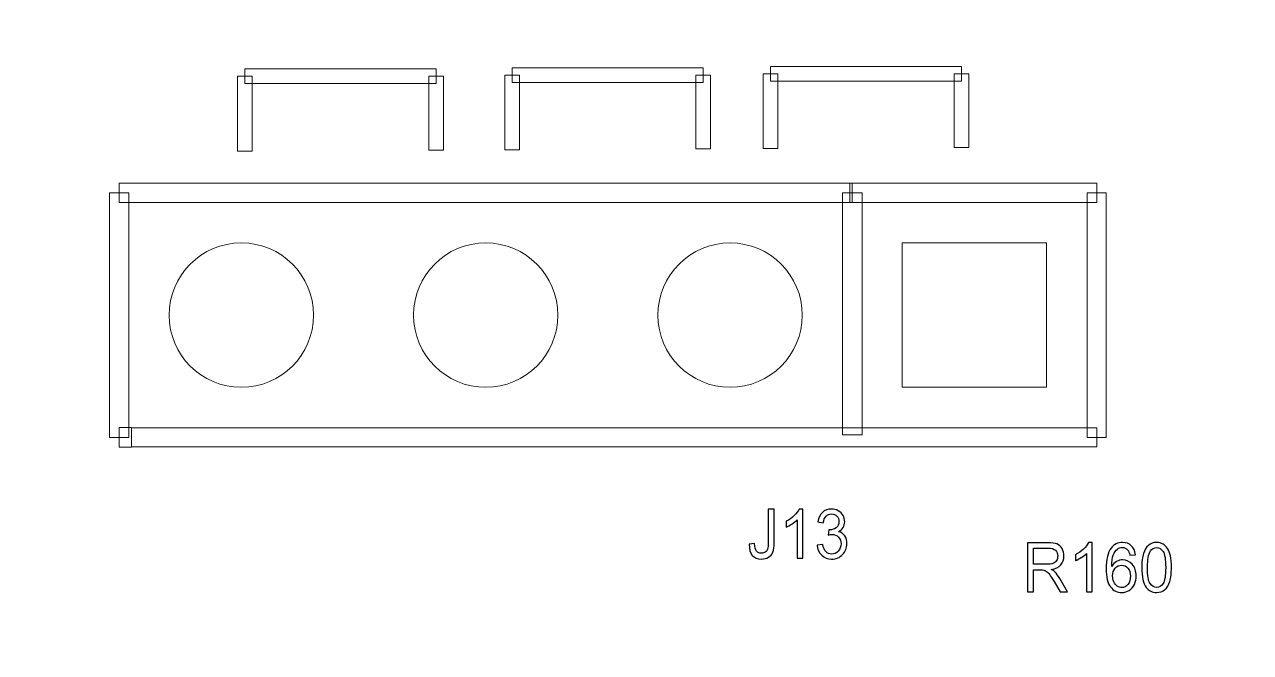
# Model space of a CAD drawing. Header units: millimetres. Extents: x -86 to 67, y -55 to 52.
# Drawn here: x -27.6 to -14.86, y 6.68 to 13.2 of the extents above; entities that cross this region are included whole.
import ezdxf

# ---------------------------------------------------------------- set-up
doc = ezdxf.new("R2010")
doc.units = ezdxf.units.MM
doc.header["$MEASUREMENT"] = 0
for name, color, linetype in [('BG_OUTLINE', 7, 'Continuous'), ('BG_SILKSCREEN_TOP', 7, 'Continuous'), ('PG_SILKSCREEN_TOP', 7, 'Continuous'), ('PIN_TOP', 7, 'Continuous'), ('RD_SILKSCREEN_TOP', 7, 'Continuous')]:
    doc.layers.add(name, color=color, linetype=linetype)

msp = doc.modelspace()

# ---------------------------------------------------------------- linework, layer by layer
at = {"layer": 'BG_OUTLINE', "color": 3, "lineweight": 9}
msp.add_open_spline([(-60.0926, 34.7331), (-60.0926, 34.7331), (63.7724, 34.7331), (63.7724, 34.7331), (63.7724, 34.7331), (64.585, 34.7336), (65.3646, 34.4113), (65.9396, 33.837), (65.9396, 33.837), (66.5146, 33.2627), (66.8379, 32.4797), (66.8384, 31.667), (66.8384, 31.667), (66.8384, 31.667), (66.8412, -52.28), (66.8412, -52.28), (66.8412, -52.28), (66.8412, -52.28), (66.8384, -52.1933), (66.8384, -52.1933), (66.8384, -52.1933), (66.8389, -53.006), (66.5166, -53.7856), (65.9424, -54.3606), (65.9424, -54.3606), (65.3681, -54.9356), (64.585, -55.2589), (63.7724, -55.2594), (63.7724, -55.2594), (63.7724, -55.2594), (-60.1869, -55.2594), (-60.1869, -55.2594), (-60.1869, -55.2594), (-60.1869, -55.2594), (-60.0853, -55.2518), (-60.0853, -55.2518), (-60.0853, -55.2518), (-60.8979, -55.2523), (-61.6775, -54.9299), (-62.2525, -54.3557), (-62.2525, -54.3557), (-62.8275, -53.7814), (-63.1508, -52.9984), (-63.1513, -52.1857), (-63.1513, -52.1857), (-63.1513, -52.1857), (-63.1587, 31.667), (-63.1587, 31.667), (-63.1587, 31.667), (-63.1592, 32.4797), (-62.8369, 33.2593), (-62.2626, 33.8343), (-62.2626, 33.8343), (-61.6883, 34.4093), (-60.9053, 34.7326), (-60.0926, 34.7331)], degree=3, knots=[0, 0, 0, 0, 0.0714286, 0.0714286, 0.0714286, 0.0714286, 0.1428571, 0.1428571, 0.1428571, 0.1428571, 0.2142857, 0.2142857, 0.2142857, 0.2142857, 0.2857143, 0.2857143, 0.2857143, 0.2857143, 0.3571429, 0.3571429, 0.3571429, 0.3571429, 0.4285714, 0.4285714, 0.4285714, 0.4285714, 0.5, 0.5, 0.5, 0.5, 0.5714286, 0.5714286, 0.5714286, 0.5714286, 0.6428571, 0.6428571, 0.6428571, 0.6428571, 0.7142857, 0.7142857, 0.7142857, 0.7142857, 0.7857143, 0.7857143, 0.7857143, 0.7857143, 0.8571429, 0.8571429, 0.8571429, 0.8571429, 0.9285714, 0.9285714, 0.9285714, 0.9285714, 1, 1, 1, 1], dxfattribs=at)
at = {"layer": 'BG_SILKSCREEN_TOP', "color": 2, "lineweight": 9}
for points in [[(-22.5314, 12.5993), (-22.5314, 12.5993), (-22.5314, 12.7517), (-22.5314, 12.7517), (-22.5314, 12.7517), (-22.5314, 12.7517), (-20.5451, 12.7517), (-20.5451, 12.7517), (-20.5451, 12.7517), (-20.5451, 12.7517), (-20.5451, 12.5993), (-20.5451, 12.5993), (-20.5451, 12.5993), (-20.5451, 12.5993), (-22.5314, 12.5993), (-22.5314, 12.5993)], [(-19.8466, 12.612), (-19.8466, 12.612), (-19.8466, 12.7644), (-19.8466, 12.7644), (-19.8466, 12.7644), (-19.8466, 12.7644), (-17.8603, 12.7644), (-17.8603, 12.7644), (-17.8603, 12.7644), (-17.8603, 12.7644), (-17.8603, 12.612), (-17.8603, 12.612), (-17.8603, 12.612), (-17.8603, 12.612), (-19.8466, 12.612), (-19.8466, 12.612)], [(-25.2314, 11.8855), (-25.2314, 11.8855), (-25.3838, 11.8855), (-25.3838, 11.8855), (-25.3838, 11.8855), (-25.3838, 11.8855), (-25.3838, 12.6628), (-25.3838, 12.6628), (-25.3838, 12.6628), (-25.3838, 12.6628), (-25.2314, 12.6628), (-25.2314, 12.6628), (-25.2314, 12.6628), (-25.2314, 12.6628), (-25.2314, 11.8855), (-25.2314, 11.8855)], [(-25.3076, 12.5866), (-25.3076, 12.5866), (-25.3076, 12.739), (-25.3076, 12.739), (-25.3076, 12.739), (-25.3076, 12.739), (-23.3213, 12.739), (-23.3213, 12.739), (-23.3213, 12.739), (-23.3213, 12.739), (-23.3213, 12.5866), (-23.3213, 12.5866), (-23.3213, 12.5866), (-23.3213, 12.5866), (-25.3076, 12.5866), (-25.3076, 12.5866)], [(-23.3975, 12.6628), (-23.3975, 12.6628), (-23.2451, 12.6628), (-23.2451, 12.6628), (-23.2451, 12.6628), (-23.2451, 12.6628), (-23.2451, 11.8957), (-23.2451, 11.8957), (-23.2451, 11.8957), (-23.2451, 11.8957), (-23.3975, 11.8957), (-23.3975, 11.8957), (-23.3975, 11.8957), (-23.3975, 11.8957), (-23.3975, 12.6628), (-23.3975, 12.6628)], [(-22.4552, 11.8982), (-22.4552, 11.8982), (-22.6076, 11.8982), (-22.6076, 11.8982), (-22.6076, 11.8982), (-22.6076, 11.8982), (-22.6076, 12.6755), (-22.6076, 12.6755), (-22.6076, 12.6755), (-22.6076, 12.6755), (-22.4552, 12.6755), (-22.4552, 12.6755), (-22.4552, 12.6755), (-22.4552, 12.6755), (-22.4552, 11.8982), (-22.4552, 11.8982)], [(-20.6213, 12.6755), (-20.6213, 12.6755), (-20.4689, 12.6755), (-20.4689, 12.6755), (-20.4689, 12.6755), (-20.4689, 12.6755), (-20.4689, 11.9084), (-20.4689, 11.9084), (-20.4689, 11.9084), (-20.4689, 11.9084), (-20.6213, 11.9084), (-20.6213, 11.9084), (-20.6213, 11.9084), (-20.6213, 11.9084), (-20.6213, 12.6755), (-20.6213, 12.6755)], [(-19.7704, 11.9109), (-19.7704, 11.9109), (-19.9228, 11.9109), (-19.9228, 11.9109), (-19.9228, 11.9109), (-19.9228, 11.9109), (-19.9228, 12.6882), (-19.9228, 12.6882), (-19.9228, 12.6882), (-19.9228, 12.6882), (-19.7704, 12.6882), (-19.7704, 12.6882), (-19.7704, 12.6882), (-19.7704, 12.6882), (-19.7704, 11.9109), (-19.7704, 11.9109)], [(-17.9365, 12.6882), (-17.9365, 12.6882), (-17.7841, 12.6882), (-17.7841, 12.6882), (-17.7841, 12.6882), (-17.7841, 12.6882), (-17.7841, 11.9211), (-17.7841, 11.9211), (-17.7841, 11.9211), (-17.7841, 11.9211), (-17.9365, 11.9211), (-17.9365, 11.9211), (-17.9365, 11.9211), (-17.9365, 11.9211), (-17.9365, 12.6882), (-17.9365, 12.6882)]]:
    msp.add_open_spline(points, degree=3, knots=[0, 0, 0, 0, 0.25, 0.25, 0.25, 0.25, 0.5, 0.5, 0.5, 0.5, 0.75, 0.75, 0.75, 0.75, 1, 1, 1, 1], dxfattribs=at)
at = {"layer": 'PG_SILKSCREEN_TOP', "color": 6, "lineweight": 9}
for points in [[(-26.6149, 11.3512), (-26.6149, 11.3512), (-26.6149, 11.5511), (-26.6149, 11.5511), (-26.6149, 11.5511), (-26.6149, 11.5511), (-16.4549, 11.5511), (-16.4549, 11.5511), (-16.4549, 11.5511), (-16.4549, 11.5511), (-16.4549, 11.3512), (-16.4549, 11.3512), (-16.4549, 11.3512), (-16.4549, 11.3512), (-26.6149, 11.3512), (-26.6149, 11.3512)], [(-19.0203, 11.3496), (-19.0203, 11.3496), (-19.0203, 11.5528), (-19.0203, 11.5528), (-19.0203, 11.5528), (-19.0203, 11.5528), (-18.9949, 11.5528), (-18.9949, 11.5528), (-18.9949, 11.5528), (-18.9949, 11.5528), (-18.9949, 11.3496), (-18.9949, 11.3496), (-18.9949, 11.3496), (-18.9949, 11.3496), (-19.0203, 11.3496), (-19.0203, 11.3496)], [(-26.5133, 8.9112), (-26.5133, 8.9112), (-26.7165, 8.9112), (-26.7165, 8.9112), (-26.7165, 8.9112), (-26.7165, 8.9112), (-26.7165, 11.4512), (-26.7165, 11.4512), (-26.7165, 11.4512), (-26.7165, 11.4512), (-26.5133, 11.4512), (-26.5133, 11.4512), (-26.5133, 11.4512), (-26.5133, 11.4512), (-26.5133, 8.9112), (-26.5133, 8.9112)], [(-19.0965, 11.4512), (-19.0965, 11.4512), (-18.8933, 11.4512), (-18.8933, 11.4512), (-18.8933, 11.4512), (-18.8933, 11.4512), (-18.8933, 8.9366), (-18.8933, 8.9366), (-18.8933, 8.9366), (-18.8933, 8.9366), (-19.0965, 8.9366), (-19.0965, 8.9366), (-19.0965, 8.9366), (-19.0965, 8.9366), (-19.0965, 11.4512), (-19.0965, 11.4512)], [(-16.5549, 11.4512), (-16.5549, 11.4512), (-16.355, 11.4512), (-16.355, 11.4512), (-16.355, 11.4512), (-16.355, 11.4512), (-16.355, 8.9112), (-16.355, 8.9112), (-16.355, 8.9112), (-16.355, 8.9112), (-16.5549, 8.9112), (-16.5549, 8.9112), (-16.5549, 8.9112), (-16.5549, 8.9112), (-16.5549, 11.4512), (-16.5549, 11.4512)], [(-26.4879, 9.0128), (-26.4879, 9.0128), (-26.4879, 8.8096), (-26.4879, 8.8096), (-26.4879, 8.8096), (-26.4879, 8.8096), (-26.6149, 8.8096), (-26.6149, 8.8096), (-26.6149, 8.8096), (-26.6149, 8.8096), (-26.6149, 9.0128), (-26.6149, 9.0128), (-26.6149, 9.0128), (-26.6149, 9.0128), (-26.4879, 9.0128), (-26.4879, 9.0128)], [(-16.4549, 9.0111), (-16.4549, 9.0111), (-16.4549, 8.8112), (-16.4549, 8.8112), (-16.4549, 8.8112), (-16.4549, 8.8112), (-26.4879, 8.8112), (-26.4879, 8.8112), (-26.4879, 8.8112), (-26.4879, 8.8112), (-26.4879, 9.0111), (-26.4879, 9.0111), (-26.4879, 9.0111), (-26.4879, 9.0111), (-16.4549, 9.0111), (-16.4549, 9.0111)]]:
    msp.add_open_spline(points, degree=3, knots=[0, 0, 0, 0, 0.25, 0.25, 0.25, 0.25, 0.5, 0.5, 0.5, 0.5, 0.75, 0.75, 0.75, 0.75, 1, 1, 1, 1], dxfattribs=at)
at = {"layer": 'PIN_TOP', "lineweight": 9}
for points in [[(-24.5949, 10.1812), (-24.5949, 10.5954), (-24.9307, 10.9313), (-25.3449, 10.9313), (-25.3449, 10.9313), (-25.7592, 10.9313), (-26.095, 10.5954), (-26.095, 10.1812), (-26.095, 10.1812), (-26.095, 9.7669), (-25.7592, 9.4311), (-25.3449, 9.4311), (-25.3449, 9.4311), (-24.9307, 9.4311), (-24.5949, 9.7669), (-24.5949, 10.1812)], [(-22.0549, 10.1812), (-22.0549, 10.5954), (-22.3907, 10.9313), (-22.8049, 10.9313), (-22.8049, 10.9313), (-23.2192, 10.9313), (-23.555, 10.5954), (-23.555, 10.1812), (-23.555, 10.1812), (-23.555, 9.7669), (-23.2192, 9.4311), (-22.8049, 9.4311), (-22.8049, 9.4311), (-22.3907, 9.4311), (-22.0549, 9.7669), (-22.0549, 10.1812)], [(-19.5149, 10.1812), (-19.5149, 10.5954), (-19.8507, 10.9313), (-20.2649, 10.9313), (-20.2649, 10.9313), (-20.6792, 10.9313), (-21.015, 10.5954), (-21.015, 10.1812), (-21.015, 10.1812), (-21.015, 9.7669), (-20.6792, 9.4311), (-20.2649, 9.4311), (-20.2649, 9.4311), (-19.8507, 9.4311), (-19.5149, 9.7669), (-19.5149, 10.1812)], [(-16.9749, 10.9313), (-16.9749, 10.9313), (-16.9749, 9.4311), (-16.9749, 9.4311), (-16.9749, 9.4311), (-16.9749, 9.4311), (-18.475, 9.4311), (-18.475, 9.4311), (-18.475, 9.4311), (-18.475, 9.4311), (-18.475, 10.9313), (-18.475, 10.9313), (-18.475, 10.9313), (-18.475, 10.9313), (-16.9749, 10.9313), (-16.9749, 10.9313)]]:
    msp.add_open_spline(points, degree=3, knots=[0, 0, 0, 0, 0.25, 0.25, 0.25, 0.25, 0.5, 0.5, 0.5, 0.5, 0.75, 0.75, 0.75, 0.75, 1, 1, 1, 1], dxfattribs=at)
at = {"layer": 'RD_SILKSCREEN_TOP', "color": 8}
for points, knots in [([(-20.0664, 7.7999), (-20.0664, 7.7999), (-20.0099, 7.8082), (-20.0099, 7.8082), (-20.0099, 7.8082), (-20.0084, 7.7693), (-20.0016, 7.7426), (-19.9897, 7.7283), (-19.9897, 7.7283), (-19.9775, 7.714), (-19.9609, 7.7068), (-19.9397, 7.7068), (-19.9397, 7.7068), (-19.9239, 7.7068), (-19.9104, 7.7106), (-19.899, 7.7185), (-19.899, 7.7185), (-19.8876, 7.7262), (-19.8798, 7.7367), (-19.8755, 7.75), (-19.8755, 7.75), (-19.8712, 7.7634), (-19.869, 7.7846), (-19.869, 7.8138), (-19.869, 7.8138), (-19.869, 7.8138), (-19.869, 8.1645), (-19.869, 8.1645), (-19.869, 8.1645), (-19.869, 8.1645), (-19.8065, 8.1645), (-19.8065, 8.1645), (-19.8065, 8.1645), (-19.8065, 8.1645), (-19.8065, 7.8176), (-19.8065, 7.8176), (-19.8065, 7.8176), (-19.8065, 7.775), (-19.8112, 7.7419), (-19.8208, 7.7186), (-19.8208, 7.7186), (-19.8304, 7.6952), (-19.8456, 7.6774), (-19.8663, 7.6651), (-19.8663, 7.6651), (-19.8871, 7.6529), (-19.9114, 7.6467), (-19.9393, 7.6467), (-19.9393, 7.6467), (-19.9808, 7.6467), (-20.0125, 7.6595), (-20.0347, 7.6853), (-20.0347, 7.6853), (-20.0567, 7.711), (-20.0672, 7.7492), (-20.0664, 7.7999)], [0, 0, 0, 0, 0.0714286, 0.0714286, 0.0714286, 0.0714286, 0.1428571, 0.1428571, 0.1428571, 0.1428571, 0.2142857, 0.2142857, 0.2142857, 0.2142857, 0.2857143, 0.2857143, 0.2857143, 0.2857143, 0.3571429, 0.3571429, 0.3571429, 0.3571429, 0.4285714, 0.4285714, 0.4285714, 0.4285714, 0.5, 0.5, 0.5, 0.5, 0.5714286, 0.5714286, 0.5714286, 0.5714286, 0.6428571, 0.6428571, 0.6428571, 0.6428571, 0.7142857, 0.7142857, 0.7142857, 0.7142857, 0.7857143, 0.7857143, 0.7857143, 0.7857143, 0.8571429, 0.8571429, 0.8571429, 0.8571429, 0.9285714, 0.9285714, 0.9285714, 0.9285714, 1, 1, 1, 1]), ([(-19.5092, 7.6554), (-19.5092, 7.6554), (-19.5672, 7.6554), (-19.5672, 7.6554), (-19.5672, 7.6554), (-19.5672, 7.6554), (-19.5672, 8.0537), (-19.5672, 8.0537), (-19.5672, 8.0537), (-19.5812, 8.0393), (-19.5995, 8.025), (-19.6221, 8.0106), (-19.6221, 8.0106), (-19.6449, 7.9963), (-19.6653, 7.9855), (-19.6833, 7.9784), (-19.6833, 7.9784), (-19.6833, 7.9784), (-19.6833, 8.0387), (-19.6833, 8.0387), (-19.6833, 8.0387), (-19.6508, 8.0552), (-19.6224, 8.0751), (-19.5982, 8.0985), (-19.5982, 8.0985), (-19.5739, 8.1219), (-19.5567, 8.1446), (-19.5466, 8.1666), (-19.5466, 8.1666), (-19.5466, 8.1666), (-19.5092, 8.1666), (-19.5092, 8.1666), (-19.5092, 8.1666), (-19.5092, 8.1666), (-19.5092, 7.6554), (-19.5092, 7.6554)], [0, 0, 0, 0, 0.1111111, 0.1111111, 0.1111111, 0.1111111, 0.2222222, 0.2222222, 0.2222222, 0.2222222, 0.3333333, 0.3333333, 0.3333333, 0.3333333, 0.4444444, 0.4444444, 0.4444444, 0.4444444, 0.5555556, 0.5555556, 0.5555556, 0.5555556, 0.6666667, 0.6666667, 0.6666667, 0.6666667, 0.7777778, 0.7777778, 0.7777778, 0.7777778, 0.8888889, 0.8888889, 0.8888889, 0.8888889, 1, 1, 1, 1]), ([(-19.3602, 7.7898), (-19.3602, 7.7898), (-19.3023, 7.7981), (-19.3023, 7.7981), (-19.3023, 7.7981), (-19.2955, 7.7627), (-19.2842, 7.7372), (-19.2682, 7.7215), (-19.2682, 7.7215), (-19.2522, 7.7059), (-19.2327, 7.6981), (-19.2097, 7.6981), (-19.2097, 7.6981), (-19.1824, 7.6981), (-19.1593, 7.7083), (-19.1404, 7.7287), (-19.1404, 7.7287), (-19.1218, 7.749), (-19.1123, 7.7743), (-19.1123, 7.8044), (-19.1123, 7.8044), (-19.1123, 7.8331), (-19.1209, 7.8568), (-19.1384, 7.8754), (-19.1384, 7.8754), (-19.1559, 7.894), (-19.178, 7.9034), (-19.2049, 7.9034), (-19.2049, 7.9034), (-19.2158, 7.9034), (-19.2295, 7.901), (-19.2458, 7.8964), (-19.2458, 7.8964), (-19.2458, 7.8964), (-19.2393, 7.9513), (-19.2393, 7.9513), (-19.2393, 7.9513), (-19.2354, 7.9508), (-19.2324, 7.9505), (-19.23, 7.9505), (-19.23, 7.9505), (-19.2053, 7.9505), (-19.1831, 7.9575), (-19.1633, 7.9714), (-19.1633, 7.9714), (-19.1434, 7.9853), (-19.1336, 8.0067), (-19.1336, 8.0357), (-19.1336, 8.0357), (-19.1336, 8.0585), (-19.1408, 8.0776), (-19.1552, 8.0926), (-19.1552, 8.0926), (-19.1696, 8.1076), (-19.1883, 8.1152), (-19.211, 8.1152), (-19.211, 8.1152), (-19.2336, 8.1152), (-19.2524, 8.1075), (-19.2674, 8.0923), (-19.2674, 8.0923), (-19.2824, 8.077), (-19.2922, 8.054), (-19.2964, 8.0234), (-19.2964, 8.0234), (-19.2964, 8.0234), (-19.3544, 8.0346), (-19.3544, 8.0346), (-19.3544, 8.0346), (-19.3474, 8.0765), (-19.3312, 8.109), (-19.3061, 8.132), (-19.3061, 8.132), (-19.2809, 8.155), (-19.2496, 8.1666), (-19.2122, 8.1666), (-19.2122, 8.1666), (-19.1865, 8.1666), (-19.1627, 8.1606), (-19.141, 8.1487), (-19.141, 8.1487), (-19.1194, 8.1368), (-19.1027, 8.1205), (-19.0911, 8.0999), (-19.0911, 8.0999), (-19.0797, 8.0793), (-19.0739, 8.0575), (-19.0739, 8.0342), (-19.0739, 8.0342), (-19.0739, 8.0123), (-19.0793, 7.9923), (-19.0904, 7.9741), (-19.0904, 7.9741), (-19.1014, 7.9561), (-19.1176, 7.9418), (-19.1391, 7.9311), (-19.1391, 7.9311), (-19.1111, 7.9242), (-19.0894, 7.9098), (-19.0739, 7.8878), (-19.0739, 7.8878), (-19.0585, 7.866), (-19.0507, 7.8387), (-19.0507, 7.8058), (-19.0507, 7.8058), (-19.0507, 7.7614), (-19.0657, 7.7237), (-19.0959, 7.6927), (-19.0959, 7.6927), (-19.126, 7.6618), (-19.164, 7.6464), (-19.21, 7.6464), (-19.21, 7.6464), (-19.2515, 7.6464), (-19.286, 7.6597), (-19.3133, 7.6863), (-19.3133, 7.6863), (-19.3407, 7.7129), (-19.3564, 7.7474), (-19.3602, 7.7898)], [0, 0, 0, 0, 0.0333333, 0.0333333, 0.0333333, 0.0333333, 0.0666667, 0.0666667, 0.0666667, 0.0666667, 0.1, 0.1, 0.1, 0.1, 0.1333333, 0.1333333, 0.1333333, 0.1333333, 0.1666667, 0.1666667, 0.1666667, 0.1666667, 0.2, 0.2, 0.2, 0.2, 0.2333333, 0.2333333, 0.2333333, 0.2333333, 0.2666667, 0.2666667, 0.2666667, 0.2666667, 0.3, 0.3, 0.3, 0.3, 0.3333333, 0.3333333, 0.3333333, 0.3333333, 0.3666667, 0.3666667, 0.3666667, 0.3666667, 0.4, 0.4, 0.4, 0.4, 0.4333333, 0.4333333, 0.4333333, 0.4333333, 0.4666667, 0.4666667, 0.4666667, 0.4666667, 0.5, 0.5, 0.5, 0.5, 0.5333333, 0.5333333, 0.5333333, 0.5333333, 0.5666667, 0.5666667, 0.5666667, 0.5666667, 0.6, 0.6, 0.6, 0.6, 0.6333333, 0.6333333, 0.6333333, 0.6333333, 0.6666667, 0.6666667, 0.6666667, 0.6666667, 0.7, 0.7, 0.7, 0.7, 0.7333333, 0.7333333, 0.7333333, 0.7333333, 0.7666667, 0.7666667, 0.7666667, 0.7666667, 0.8, 0.8, 0.8, 0.8, 0.8333333, 0.8333333, 0.8333333, 0.8333333, 0.8666667, 0.8666667, 0.8666667, 0.8666667, 0.9, 0.9, 0.9, 0.9, 0.9333333, 0.9333333, 0.9333333, 0.9333333, 0.9666667, 0.9666667, 0.9666667, 0.9666667, 1, 1, 1, 1]), ([(-17.1734, 7.3077), (-17.1734, 7.3077), (-17.1734, 7.8168), (-17.1734, 7.8168), (-17.1734, 7.8168), (-17.1734, 7.8168), (-16.9638, 7.8168), (-16.9638, 7.8168), (-16.9638, 7.8168), (-16.9217, 7.8168), (-16.8896, 7.8122), (-16.8677, 7.8031), (-16.8677, 7.8031), (-16.8458, 7.7939), (-16.8283, 7.7778), (-16.8151, 7.7547), (-16.8151, 7.7547), (-16.802, 7.7315), (-16.7955, 7.7059), (-16.7955, 7.6779), (-16.7955, 7.6779), (-16.7955, 7.6417), (-16.8062, 7.6114), (-16.8281, 7.5866), (-16.8281, 7.5866), (-16.8498, 7.5618), (-16.8833, 7.5461), (-16.9287, 7.5393), (-16.9287, 7.5393), (-16.9121, 7.5308), (-16.8995, 7.5224), (-16.8909, 7.5139), (-16.8909, 7.5139), (-16.8726, 7.4959), (-16.8554, 7.4733), (-16.8389, 7.4463), (-16.8389, 7.4463), (-16.8389, 7.4463), (-16.7567, 7.3077), (-16.7567, 7.3077), (-16.7567, 7.3077), (-16.7567, 7.3077), (-16.8355, 7.3077), (-16.8355, 7.3077), (-16.8355, 7.3077), (-16.8355, 7.3077), (-16.898, 7.4137), (-16.898, 7.4137), (-16.898, 7.4137), (-16.9163, 7.4441), (-16.9313, 7.4676), (-16.9432, 7.4837), (-16.9432, 7.4837), (-16.955, 7.5), (-16.9656, 7.5113), (-16.9749, 7.5177), (-16.9749, 7.5177), (-16.9842, 7.5243), (-16.9937, 7.5288), (-17.0034, 7.5314), (-17.0034, 7.5314), (-17.0105, 7.5329), (-17.0221, 7.5337), (-17.0383, 7.5337), (-17.0383, 7.5337), (-17.0383, 7.5337), (-17.1108, 7.5337), (-17.1108, 7.5337), (-17.1108, 7.5337), (-17.1108, 7.5337), (-17.1108, 7.3077), (-17.1108, 7.3077), (-17.1108, 7.3077), (-17.1108, 7.3077), (-17.1734, 7.3077), (-17.1734, 7.3077)], [0, 0, 0, 0, 0.0526316, 0.0526316, 0.0526316, 0.0526316, 0.1052632, 0.1052632, 0.1052632, 0.1052632, 0.1578947, 0.1578947, 0.1578947, 0.1578947, 0.2105263, 0.2105263, 0.2105263, 0.2105263, 0.2631579, 0.2631579, 0.2631579, 0.2631579, 0.3157895, 0.3157895, 0.3157895, 0.3157895, 0.3684211, 0.3684211, 0.3684211, 0.3684211, 0.4210526, 0.4210526, 0.4210526, 0.4210526, 0.4736842, 0.4736842, 0.4736842, 0.4736842, 0.5263158, 0.5263158, 0.5263158, 0.5263158, 0.5789474, 0.5789474, 0.5789474, 0.5789474, 0.6315789, 0.6315789, 0.6315789, 0.6315789, 0.6842105, 0.6842105, 0.6842105, 0.6842105, 0.7368421, 0.7368421, 0.7368421, 0.7368421, 0.7894737, 0.7894737, 0.7894737, 0.7894737, 0.8421053, 0.8421053, 0.8421053, 0.8421053, 0.8947368, 0.8947368, 0.8947368, 0.8947368, 0.9473684, 0.9473684, 0.9473684, 0.9473684, 1, 1, 1, 1]), ([(-16.5024, 7.3077), (-16.5024, 7.3077), (-16.5604, 7.3077), (-16.5604, 7.3077), (-16.5604, 7.3077), (-16.5604, 7.3077), (-16.5604, 7.706), (-16.5604, 7.706), (-16.5604, 7.706), (-16.5744, 7.6916), (-16.5927, 7.6773), (-16.6153, 7.6629), (-16.6153, 7.6629), (-16.6381, 7.6486), (-16.6585, 7.6378), (-16.6765, 7.6307), (-16.6765, 7.6307), (-16.6765, 7.6307), (-16.6765, 7.691), (-16.6765, 7.691), (-16.6765, 7.691), (-16.644, 7.7075), (-16.6156, 7.7274), (-16.5914, 7.7508), (-16.5914, 7.7508), (-16.5671, 7.7742), (-16.5499, 7.7969), (-16.5398, 7.8189), (-16.5398, 7.8189), (-16.5398, 7.8189), (-16.5024, 7.8189), (-16.5024, 7.8189), (-16.5024, 7.8189), (-16.5024, 7.8189), (-16.5024, 7.3077), (-16.5024, 7.3077)], [0, 0, 0, 0, 0.1111111, 0.1111111, 0.1111111, 0.1111111, 0.2222222, 0.2222222, 0.2222222, 0.2222222, 0.3333333, 0.3333333, 0.3333333, 0.3333333, 0.4444444, 0.4444444, 0.4444444, 0.4444444, 0.5555556, 0.5555556, 0.5555556, 0.5555556, 0.6666667, 0.6666667, 0.6666667, 0.6666667, 0.7777778, 0.7777778, 0.7777778, 0.7777778, 0.8888889, 0.8888889, 0.8888889, 0.8888889, 1, 1, 1, 1]), ([(-16.0526, 7.6921), (-16.0526, 7.6921), (-16.1102, 7.6872), (-16.1102, 7.6872), (-16.1102, 7.6872), (-16.1154, 7.7118), (-16.1227, 7.7297), (-16.1322, 7.7407), (-16.1322, 7.7407), (-16.1478, 7.7586), (-16.1673, 7.7675), (-16.1903, 7.7675), (-16.1903, 7.7675), (-16.2088, 7.7675), (-16.2249, 7.7619), (-16.2389, 7.7508), (-16.2389, 7.7508), (-16.2571, 7.7364), (-16.2716, 7.7155), (-16.2821, 7.688), (-16.2821, 7.688), (-16.2926, 7.6605), (-16.2981, 7.6212), (-16.2986, 7.5703), (-16.2986, 7.5703), (-16.2845, 7.5931), (-16.2675, 7.6102), (-16.2473, 7.6213), (-16.2473, 7.6213), (-16.2271, 7.6324), (-16.2059, 7.6379), (-16.1838, 7.6379), (-16.1838, 7.6379), (-16.145, 7.6379), (-16.1121, 7.6226), (-16.0849, 7.5919), (-16.0849, 7.5919), (-16.0577, 7.5612), (-16.0441, 7.5217), (-16.0441, 7.4731), (-16.0441, 7.4731), (-16.0441, 7.441), (-16.0505, 7.4114), (-16.0633, 7.3839), (-16.0633, 7.3839), (-16.0761, 7.3565), (-16.0937, 7.3354), (-16.1161, 7.3209), (-16.1161, 7.3209), (-16.1384, 7.3063), (-16.1637, 7.299), (-16.1921, 7.299), (-16.1921, 7.299), (-16.2405, 7.299), (-16.28, 7.3181), (-16.3104, 7.3565), (-16.3104, 7.3565), (-16.3411, 7.3948), (-16.3562, 7.458), (-16.3562, 7.546), (-16.3562, 7.546), (-16.3562, 7.6443), (-16.3394, 7.7158), (-16.3056, 7.7605), (-16.3056, 7.7605), (-16.2762, 7.7994), (-16.2366, 7.8189), (-16.1867, 7.8189), (-16.1867, 7.8189), (-16.1495, 7.8189), (-16.1191, 7.8077), (-16.0953, 7.7852), (-16.0953, 7.7852), (-16.0715, 7.7627), (-16.0573, 7.7317), (-16.0526, 7.6921)], [0, 0, 0, 0, 0.0526316, 0.0526316, 0.0526316, 0.0526316, 0.1052632, 0.1052632, 0.1052632, 0.1052632, 0.1578947, 0.1578947, 0.1578947, 0.1578947, 0.2105263, 0.2105263, 0.2105263, 0.2105263, 0.2631579, 0.2631579, 0.2631579, 0.2631579, 0.3157895, 0.3157895, 0.3157895, 0.3157895, 0.3684211, 0.3684211, 0.3684211, 0.3684211, 0.4210526, 0.4210526, 0.4210526, 0.4210526, 0.4736842, 0.4736842, 0.4736842, 0.4736842, 0.5263158, 0.5263158, 0.5263158, 0.5263158, 0.5789474, 0.5789474, 0.5789474, 0.5789474, 0.6315789, 0.6315789, 0.6315789, 0.6315789, 0.6842105, 0.6842105, 0.6842105, 0.6842105, 0.7368421, 0.7368421, 0.7368421, 0.7368421, 0.7894737, 0.7894737, 0.7894737, 0.7894737, 0.8421053, 0.8421053, 0.8421053, 0.8421053, 0.8947368, 0.8947368, 0.8947368, 0.8947368, 0.9473684, 0.9473684, 0.9473684, 0.9473684, 1, 1, 1, 1]), ([(-15.9865, 7.5588), (-15.9865, 7.619), (-15.9808, 7.6674), (-15.9692, 7.7041), (-15.9692, 7.7041), (-15.9577, 7.7408), (-15.9406, 7.7692), (-15.9179, 7.7891), (-15.9179, 7.7891), (-15.8952, 7.809), (-15.8667, 7.8189), (-15.8324, 7.8189), (-15.8324, 7.8189), (-15.807, 7.8189), (-15.7847, 7.8134), (-15.7656, 7.8023), (-15.7656, 7.8023), (-15.7465, 7.7914), (-15.7307, 7.7756), (-15.7182, 7.7548), (-15.7182, 7.7548), (-15.7057, 7.7341), (-15.696, 7.7088), (-15.6889, 7.6791), (-15.6889, 7.6791), (-15.6818, 7.6493), (-15.6782, 7.6092), (-15.6782, 7.5588), (-15.6782, 7.5588), (-15.6782, 7.499), (-15.6839, 7.4509), (-15.6952, 7.4141), (-15.6952, 7.4141), (-15.7067, 7.3774), (-15.7237, 7.3491), (-15.7465, 7.329), (-15.7465, 7.329), (-15.7691, 7.309), (-15.7977, 7.299), (-15.8324, 7.299), (-15.8324, 7.299), (-15.878, 7.299), (-15.9137, 7.3166), (-15.9397, 7.3518), (-15.9397, 7.3518), (-15.9709, 7.3941), (-15.9865, 7.4632), (-15.9865, 7.5588)], [0, 0, 0, 0, 0.0833333, 0.0833333, 0.0833333, 0.0833333, 0.1666667, 0.1666667, 0.1666667, 0.1666667, 0.25, 0.25, 0.25, 0.25, 0.3333333, 0.3333333, 0.3333333, 0.3333333, 0.4166667, 0.4166667, 0.4166667, 0.4166667, 0.5, 0.5, 0.5, 0.5, 0.5833333, 0.5833333, 0.5833333, 0.5833333, 0.6666667, 0.6666667, 0.6666667, 0.6666667, 0.75, 0.75, 0.75, 0.75, 0.8333333, 0.8333333, 0.8333333, 0.8333333, 0.9166667, 0.9166667, 0.9166667, 0.9166667, 1, 1, 1, 1]), ([(-17.1108, 7.5921), (-17.1108, 7.5921), (-16.9764, 7.5921), (-16.9764, 7.5921), (-16.9764, 7.5921), (-16.9478, 7.5921), (-16.9254, 7.5953), (-16.9093, 7.6017), (-16.9093, 7.6017), (-16.8932, 7.6081), (-16.8809, 7.6183), (-16.8725, 7.6322), (-16.8725, 7.6322), (-16.8642, 7.6462), (-16.86, 7.6614), (-16.86, 7.6779), (-16.86, 7.6779), (-16.86, 7.7019), (-16.868, 7.7217), (-16.8843, 7.7373), (-16.8843, 7.7373), (-16.9005, 7.7528), (-16.9261, 7.7605), (-16.9612, 7.7605), (-16.9612, 7.7605), (-16.9612, 7.7605), (-17.1108, 7.7605), (-17.1108, 7.7605), (-17.1108, 7.7605), (-17.1108, 7.7605), (-17.1108, 7.5921), (-17.1108, 7.5921)], [0, 0, 0, 0, 0.125, 0.125, 0.125, 0.125, 0.25, 0.25, 0.25, 0.25, 0.375, 0.375, 0.375, 0.375, 0.5, 0.5, 0.5, 0.5, 0.625, 0.625, 0.625, 0.625, 0.75, 0.75, 0.75, 0.75, 0.875, 0.875, 0.875, 0.875, 1, 1, 1, 1]), ([(-15.9268, 7.5588), (-15.9268, 7.4752), (-15.9177, 7.4196), (-15.8995, 7.3919), (-15.8995, 7.3919), (-15.8814, 7.3642), (-15.859, 7.3504), (-15.8324, 7.3504), (-15.8324, 7.3504), (-15.8056, 7.3504), (-15.7833, 7.3644), (-15.7651, 7.3921), (-15.7651, 7.3921), (-15.747, 7.4198), (-15.7378, 7.4754), (-15.7378, 7.5588), (-15.7378, 7.5588), (-15.7378, 7.6426), (-15.747, 7.6983), (-15.7651, 7.7258), (-15.7651, 7.7258), (-15.7833, 7.7534), (-15.8059, 7.7671), (-15.8329, 7.7671), (-15.8329, 7.7671), (-15.8597, 7.7671), (-15.8809, 7.7549), (-15.8969, 7.7306), (-15.8969, 7.7306), (-15.9169, 7.6997), (-15.9268, 7.6423), (-15.9268, 7.5588)], [0, 0, 0, 0, 0.125, 0.125, 0.125, 0.125, 0.25, 0.25, 0.25, 0.25, 0.375, 0.375, 0.375, 0.375, 0.5, 0.5, 0.5, 0.5, 0.625, 0.625, 0.625, 0.625, 0.75, 0.75, 0.75, 0.75, 0.875, 0.875, 0.875, 0.875, 1, 1, 1, 1]), ([(-16.2895, 7.4727), (-16.2895, 7.4511), (-16.2853, 7.4305), (-16.2767, 7.4108), (-16.2767, 7.4108), (-16.2683, 7.3911), (-16.2564, 7.3762), (-16.2412, 7.3659), (-16.2412, 7.3659), (-16.2259, 7.3556), (-16.2099, 7.3504), (-16.1931, 7.3504), (-16.1931, 7.3504), (-16.1686, 7.3504), (-16.1476, 7.361), (-16.1299, 7.3824), (-16.1299, 7.3824), (-16.1123, 7.4037), (-16.1036, 7.4326), (-16.1036, 7.4691), (-16.1036, 7.4691), (-16.1036, 7.5043), (-16.1122, 7.5321), (-16.1296, 7.5524), (-16.1296, 7.5524), (-16.147, 7.5726), (-16.1689, 7.5827), (-16.1953, 7.5827), (-16.1953, 7.5827), (-16.2216, 7.5827), (-16.2439, 7.5726), (-16.2622, 7.5524), (-16.2622, 7.5524), (-16.2804, 7.5321), (-16.2895, 7.5055), (-16.2895, 7.4727)], [0, 0, 0, 0, 0.1111111, 0.1111111, 0.1111111, 0.1111111, 0.2222222, 0.2222222, 0.2222222, 0.2222222, 0.3333333, 0.3333333, 0.3333333, 0.3333333, 0.4444444, 0.4444444, 0.4444444, 0.4444444, 0.5555556, 0.5555556, 0.5555556, 0.5555556, 0.6666667, 0.6666667, 0.6666667, 0.6666667, 0.7777778, 0.7777778, 0.7777778, 0.7777778, 0.8888889, 0.8888889, 0.8888889, 0.8888889, 1, 1, 1, 1])]:
    msp.add_open_spline(points, degree=3, knots=knots, dxfattribs=at)

doc.saveas('drawing.dxf')
